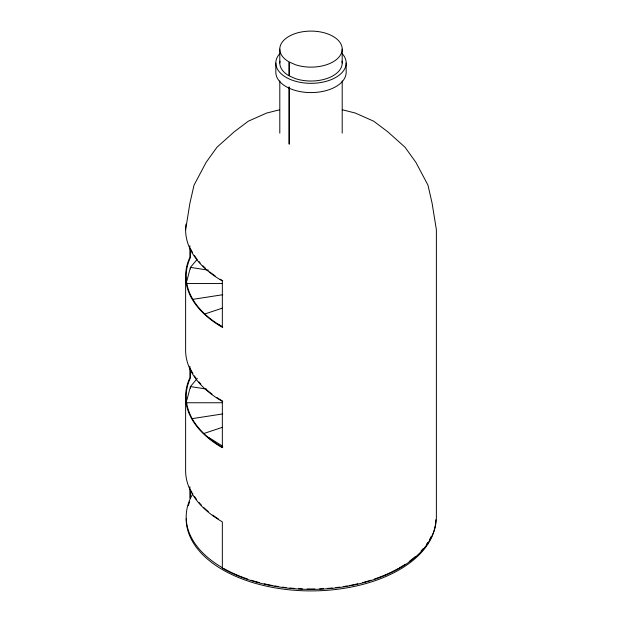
<?xml version="1.0" encoding="UTF-8"?>
<svg xmlns="http://www.w3.org/2000/svg" width="622" height="622" viewBox="0 0 622 622"><rect width="100%" height="100%" fill="white"/><g stroke="black" fill="none" stroke-linecap="round" stroke-linejoin="round"><path stroke-width="0.93" d="M185.62 229.775L189.889 203.285L194.017 185.185L206.115 162.365L216.961 147.243L234.222 131.794L248.31 121.197L266.667 113.056L279.651 109.775M186.895 280.856L190.441 267.382L197.298 259.187M186.895 400.055L190.441 386.581L197.298 378.394M185.62 396.541L185.62 470.66A125.38 72.393 0 0 0 222.342 521.85L222.342 568.174L222.738 567.94A124.812 72.059 0 0 1 192.913 493.65M204.747 314.001L222.256 308.17M203.829 433.511L222.256 427.368M193.294 299.275L222.8 294.711M192.338 418.622L222.8 413.91M187.152 283.554L221.891 283.554M187.152 402.753L221.891 402.753M208.518 270.181L190.441 267.382L190.441 269.038M206.621 389.084L190.441 386.581L190.441 388.237M342.349 109.775L355.333 113.056L373.69 121.197L387.778 131.794L405.039 147.243L415.885 162.365L427.983 185.185L432.111 203.285L436.38 229.775L436.38 516.983A125.38 72.393 0 0 1 358.98 583.864A125.38 72.393 0 0 1 222.342 568.174M217.98 324.07L222.738 327.055A124.812 72.059 0 0 1 190.441 257.454L190.441 248.769M208.463 437.297L222.738 446.254M346.174 63.016L346.174 72.276A35.174 20.308 0 0 1 311 92.585A35.174 20.308 0 0 1 275.826 72.276L275.826 63.016M342.201 49.115L342.201 63.016M342.201 80.907L342.201 133.162M289.393 87.15L289.393 144.156M288.935 86.932L288.935 143.962M279.799 49.115L279.799 63.016M279.799 80.907L279.799 133.162M190.441 368.24L190.441 377.896A124.812 72.059 0 0 0 222.738 447.498M190.441 489.646L190.441 498.331L189.889 498.253L189.889 486.668M189.889 245.783L189.889 257.368A125.38 72.393 0 0 0 222.342 327.289L222.342 280.965A125.38 72.385 0 0 1 186.001 224.114M189.889 366.226L189.889 377.811A125.38 72.393 0 0 0 222.342 447.731L222.342 401.408A125.38 72.393 0 0 1 185.62 350.217L185.62 276.098M431.194 536.421A124.812 72.059 0 0 1 429.538 539.546M427.633 542.648A124.812 72.059 0 0 1 426.583 544.18M423.084 548.69A124.812 72.059 0 0 1 421.148 550.882M415.146 556.698A124.812 72.059 0 0 1 409.245 561.433M405.233 564.24A124.812 72.059 0 0 1 399.262 567.94M398.492 568.376A124.812 72.059 0 0 1 374.343 579.082M370.759 580.248A124.812 72.059 0 0 1 362.533 582.62M357.813 583.786A124.812 72.059 0 0 1 349.144 585.597M347.2 585.947A124.812 72.059 0 0 1 343.305 586.593M339.604 587.129A124.812 72.059 0 0 1 335.857 587.603M332.07 588.015A124.812 72.059 0 0 1 327.289 588.428M323.456 588.684A124.812 72.059 0 0 1 319.607 588.878M314.818 589.011A124.812 72.059 0 0 1 307.182 589.011M302.393 588.878A124.812 72.059 0 0 1 298.544 588.684M294.711 588.428A124.812 72.059 0 0 1 289.93 588.015M286.143 587.603A124.812 72.059 0 0 1 282.396 587.129M278.695 586.593A124.812 72.059 0 0 1 274.8 585.947M272.856 585.597A124.812 72.059 0 0 1 264.187 583.786M259.467 582.62A124.812 72.059 0 0 1 251.241 580.248M247.657 579.082A124.812 72.059 0 0 1 223.508 568.376M435.804 519.774A124.812 72.059 0 0 1 310.191 590.9A124.812 72.059 0 0 1 186.188 518.841M188.279 505.686A124.812 72.059 0 0 1 189.64 502.001M222.738 280.732A124.812 72.059 0 0 1 220.134 279.185M215.134 275.927A124.812 72.059 0 0 1 209.715 271.892M205.485 268.276A124.812 72.059 0 0 1 202.904 265.812M200.191 262.95A124.812 72.059 0 0 1 198.916 261.481M196.521 258.495A124.812 72.059 0 0 1 194.367 255.44M192.462 252.338A124.812 72.059 0 0 1 190.806 249.212M218.439 519.005A124.812 72.059 0 0 1 212.755 515.109M208.261 511.579A124.812 72.059 0 0 1 203.534 507.311M201.528 505.274A124.812 72.059 0 0 1 198.916 502.366M196.521 499.38A124.812 72.059 0 0 1 194.367 496.325M192.019 492.445A124.812 72.059 0 0 1 191.195 490.882M222.738 401.174A124.812 72.059 0 0 1 216.767 397.474M211.978 394.091A124.812 72.059 0 0 1 206.854 389.94M200.852 384.116A124.812 72.059 0 0 1 198.916 381.924M195.961 378.176A124.812 72.059 0 0 1 194.367 375.882M192.913 373.558A124.812 72.059 0 0 1 190.806 369.655M342.092 53.515A35.174 20.308 0 0 1 311 83.325A35.174 20.308 0 0 1 279.908 53.515M342.03 61.135A31.201 18.015 0 0 1 327.996 78.123A31.201 18.015 0 0 1 295.396 78.613L289.393 75.954L289.393 62.052L295.396 64.719A31.201 18.015 0 0 0 342.084 50.685A31.201 18.015 0 0 0 300.325 32.188A31.201 18.015 0 0 0 288.935 61.858L288.935 75.752A31.201 18.015 0 0 1 279.97 61.135"/></g></svg>
